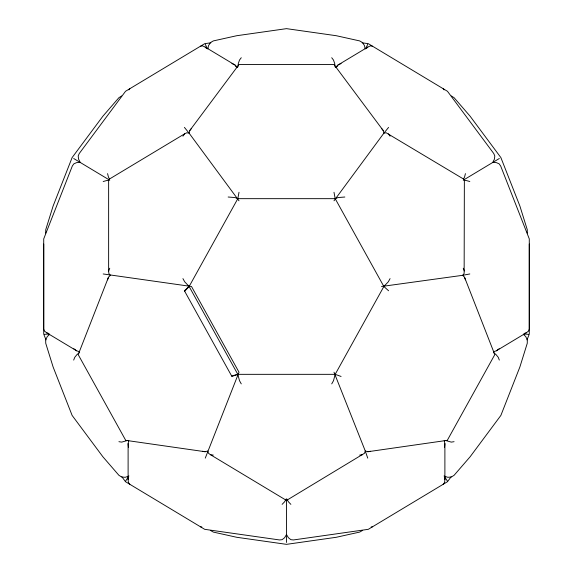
<?xml version="1.0" encoding="UTF-8"?>
<svg xmlns="http://www.w3.org/2000/svg" width="573" height="573" viewBox="0 0 573 573"><rect width="100%" height="100%" fill="white"/><g stroke="black" fill="none" stroke-linecap="round" stroke-linejoin="round"><path stroke-width="0.86" d="M43.72 244.034L43.72 334.109L45.998 339.904M129.806 484.285L128.416 482.538L128.108 479.58L128.108 443.631L128.789 440.573M381.496 286.5L462.64 275.312L464.144 273.486L464.366 179.528L386.138 132.75L383.867 133.194L333.995 200.801M45.69 233.111L45.733 229.723L53.117 206.015L72.126 157.575L102.896 116.204L118.919 97.689L121.712 95.956M444.584 447.234L444.892 443.631L444.211 440.565M444.892 443.631L444.892 479.58L444.591 482.538L443.194 484.278M237.91 66.898L238.289 63.589L239.514 60.036L241.269 57.73M207.877 48.841L208.493 45.668L210.477 42.567L213.321 40.919L236.721 35.719L286.5 28.65L336.279 35.719L359.679 40.919L362.523 42.567L364.507 45.661L365.116 48.834M128.108 479.58L128.617 477.431M388.58 127.399L383.867 133.194L383.208 130.515L333.995 64.527L238.998 64.527L189.792 130.515L189.133 133.194L239.005 200.801M465.434 173.612L464.538 177.129L463.399 179.191M239.005 192.277L237.816 198.666L189.133 286.5L184.656 291.242M205.27 458.142L239.005 372.199L191.504 286.5L103.183 273.958M107.566 279.853L108.462 277.246L110.36 275.319L108.849 273.493L108.634 270.972L108.634 179.528L184.656 133.81L186.855 132.75L189.133 133.194L184.413 127.399M73.688 360.088L74.726 357.351L77.069 354.465L79.633 352.467M108.462 277.246L78.207 354.637L125.709 440.336L205.17 451.739L207.727 450.987L208.493 453.264L210.477 454.718L286.5 500.437L364.507 453.264L365.273 450.987L333.995 372.192M527.01 339.904L529.28 334.109L529.28 244.034M108.634 270.972L109.751 268.221M365.617 48.812L367.737 44.243M390.07 278.614L388.344 281.758L383.867 286.5L335.184 374.334L333.486 380.744L331.731 383.874M286.12 499.047L284.595 501.798L282.117 504.362M125.709 480.912L128.452 476.715M182.93 136.188L184.656 133.81M451.152 476.757L447.47 481.714L368.31 529.316L293.426 539.952L290.883 539.673L288.412 537.739L286.5 534.552L286.5 499.097M128.875 89.882L129.806 88.715M189.792 130.515L191.504 128.402M366.29 48.605L367.83 47.072L370.437 45.869L372.586 46.248M335.735 67.191L337.941 65.05L367.83 47.072M49.6 334.41L47.273 336.544L45.69 339.889L45.733 343.277L53.117 366.985L72.126 415.425L102.896 456.796L118.919 475.311L121.712 477.044L125.279 477.288L128.954 475.998M241.269 383.874L239.514 380.744L237.816 374.334L189.133 286.5L184.413 290.762L231.915 376.461L237.816 374.334L335.184 374.334L341.085 376.461M493.446 351.736L496.333 350.819L526.222 332.841L528.528 331.087L529.28 328.966L529.28 238.891L500.673 166.02L499.176 163.864L496.333 162.603L492.723 162.474L463.249 180.201M496.333 350.819L499.176 348.742M335.936 67.27L337.44 66.368M499.312 158.513L492.723 162.474L494.42 159.158L494.793 155.956L493.754 153.528L447.47 91.286L368.31 43.677L362.143 42.803M362.523 530.433L359.679 532.081L336.279 537.281L286.5 544.35L236.721 537.281L213.321 532.081L210.477 530.433M337.941 65.05L341.085 63.524M127.485 440.465L121.712 442.12L118.919 441.69M237.816 374.334L231.635 376.01M524.517 333.357L526.222 332.841M103.183 181.519L106.549 180.574L108.834 180.574M469.817 273.958L462.64 275.312L464.538 277.246L494.793 354.637L447.298 440.329L367.83 451.732L365.273 450.987L367.737 458.142M367.83 451.732L370.445 451.245M200.414 46.248L202.556 45.869L205.17 47.072L235.059 65.05L237.265 67.191M371.154 527.002L372.586 526.752M454.081 441.683L451.288 442.12L445.515 440.458M210.857 42.803L204.69 43.677L125.53 91.286L79.246 153.528L78.207 155.963L78.573 159.158L80.27 162.474L76.667 162.603L73.824 163.871L72.32 166.02L43.72 238.891L43.72 328.966L44.472 331.094L46.778 332.849L76.667 350.819L79.554 351.736M359.679 455.091L362.523 454.718M49.335 333.973L44.472 334.346M228.154 197.012L235.073 197.578L237.816 198.666L335.184 198.666L337.927 197.578L344.846 197.012M464.159 180.567L466.443 180.574L469.817 181.519M528.528 334.346L523.665 333.973M210.477 454.718L213.321 455.091M200.414 526.752L201.846 527.002M202.556 451.245L205.17 451.739M46.778 332.849L48.483 333.357M444.046 475.991L447.721 477.288L451.288 477.044L454.081 475.311L470.104 456.796L500.874 415.425L519.883 366.985L527.267 343.277L527.31 339.882L525.728 336.544L523.4 334.41M231.915 63.524L235.059 65.05M235.56 66.368L237.064 67.277M73.688 158.513L109.744 180.201M451.288 95.956L454.081 97.689L470.104 116.204L500.874 157.575L519.883 206.015L527.267 229.723L527.31 233.111M73.824 348.749L76.667 350.819M493.367 352.467L495.932 354.465L498.274 357.351L499.312 360.08M189.133 286.5L184.656 281.758L182.93 278.614M205.17 47.072L206.703 48.612M290.883 504.362L288.412 501.798L286.88 499.047M388.587 290.762L383.867 286.5L335.184 198.666L333.995 192.277M381.496 128.402L383.208 130.515M443.194 88.715L444.125 89.882M331.724 57.73L333.479 60.029L334.711 63.582L335.09 66.898M121.848 476.757L125.53 481.714L204.69 529.323L279.581 539.952L282.117 539.673L284.595 537.739L286.5 534.552L286.5 542.473M388.344 133.81L390.07 136.188M444.548 476.715L447.298 480.912M109.601 179.191L108.462 177.129L107.566 173.619M205.263 44.243L207.383 48.812M463.249 268.221L464.366 270.965M464.538 277.246L465.434 279.853M444.383 477.431L444.892 479.58M128.108 443.631L128.416 447.234"/></g></svg>
